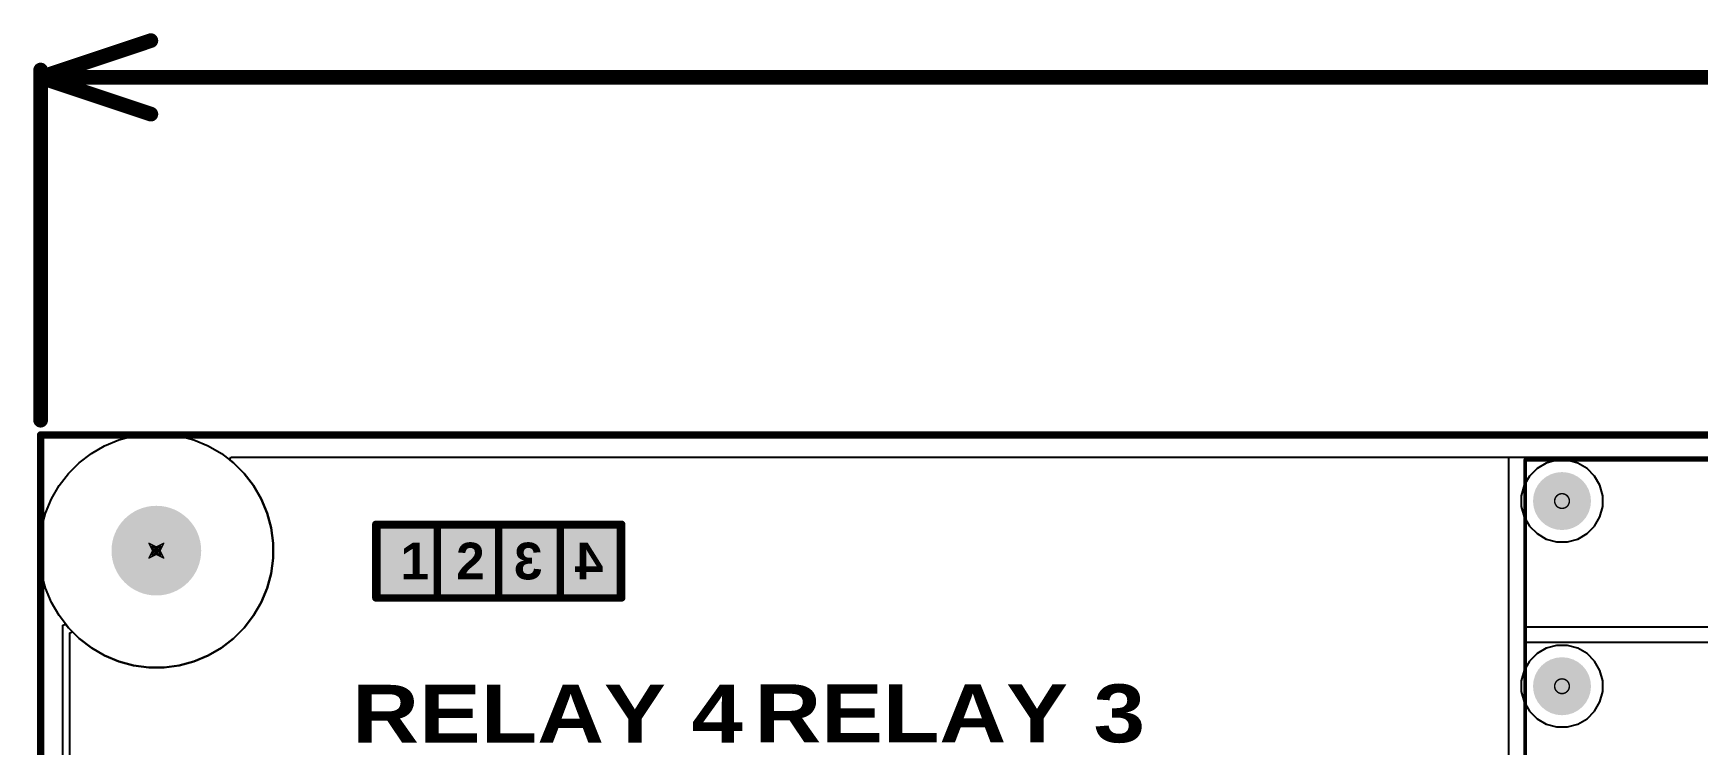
# Model space of a CAD drawing. Header units: inches. Extents: x -5 to 5328, y -4 to 5281.
# Drawn here: x -4.3 to 53.3, y 95.3 to 119.9 of the extents above; entities that cross this region are included whole.
import ezdxf

# ---------------------------------------------------------------- set-up
doc = ezdxf.new("R2010")
doc.units = ezdxf.units.IN
for name, color, linetype in [('Board Outline', 216, 'Continuous'), ('Bottom Layer', 5, 'Continuous'), ('Bottom Solder', 6, 'Continuous'), ('Dimensions', 6, 'Continuous'), ('Drill Drawing', 1, 'Continuous'), ('Layer 1', 16, 'Continuous'), ('Layer 2', 76, 'Continuous'), ('Multi-Layer', 9, 'Continuous'), ('Pad Holes', 156, 'Continuous'), ('Top Layer', 1, 'Continuous'), ('Top Overlay', 2, 'Continuous'), ('Top Solder', 216, 'Continuous')]:
    doc.layers.add(name, color=color, linetype=linetype)
doc.styles.add('Arial Black_Bold', font='', dxfattribs={"height": 0.2})
doc.styles.add('Arial_Bold', font='', dxfattribs={"height": 0.2})
doc.styles.get('Arial Black_Bold').set_extended_font_data('Arial Black', bold=True)
doc.styles.get('Arial_Bold').set_extended_font_data('Arial', bold=True)

# ---------------------------------------------------------------- blocks, each defined once
blk = doc.blocks.new('G6RN_1_DC24_121')
at = {"layer": 'Bottom Layer'}
h = blk.add_hatch(color=5, dxfattribs=at)
edge = h.paths.add_edge_path()
edge.add_arc((-3.81, 12.7), 0.9, 0, 360)
h = blk.add_hatch(color=5, dxfattribs=at)
edge = h.paths.add_edge_path()
edge.add_arc((3.81, 12.7), 0.9, 0, 360)
h = blk.add_hatch(color=5, dxfattribs=at)
edge = h.paths.add_edge_path()
edge.add_arc((3.81, -6.3), 0.9, 0, 360)
h = blk.add_hatch(color=5, dxfattribs=at)
edge = h.paths.add_edge_path()
edge.add_arc((-3.81, -9.5), 0.9, 0, 360)
h = blk.add_hatch(color=5, dxfattribs=at)
edge = h.paths.add_edge_path()
edge.add_arc((3.81, -12.7), 0.9, 0, 360)
at = {"layer": 'Bottom Solder'}
h = blk.add_hatch(color=6, dxfattribs=at)
edge = h.paths.add_edge_path()
edge.add_arc((-3.81, 12.7), 1.002, 0, 360)
h = blk.add_hatch(color=6, dxfattribs=at)
edge = h.paths.add_edge_path()
edge.add_arc((3.81, 12.7), 1.002, 0, 360)
h = blk.add_hatch(color=6, dxfattribs=at)
edge = h.paths.add_edge_path()
edge.add_arc((3.81, -6.3), 1.002, 0, 360)
h = blk.add_hatch(color=6, dxfattribs=at)
edge = h.paths.add_edge_path()
edge.add_arc((-3.81, -9.5), 1.002, 0, 360)
h = blk.add_hatch(color=6, dxfattribs=at)
edge = h.paths.add_edge_path()
edge.add_arc((3.81, -12.7), 1.002, 0, 360)
at = {"layer": 'Layer 1'}
h = blk.add_hatch(color=16, dxfattribs=at)
edge = h.paths.add_edge_path()
edge.add_arc((-3.81, 12.7), 0.9, 0, 360)
h = blk.add_hatch(color=16, dxfattribs=at)
edge = h.paths.add_edge_path()
edge.add_arc((3.81, 12.7), 0.9, 0, 360)
h = blk.add_hatch(color=16, dxfattribs=at)
edge = h.paths.add_edge_path()
edge.add_arc((3.81, -6.3), 0.9, 0, 360)
h = blk.add_hatch(color=16, dxfattribs=at)
edge = h.paths.add_edge_path()
edge.add_arc((-3.81, -9.5), 0.9, 0, 360)
h = blk.add_hatch(color=16, dxfattribs=at)
edge = h.paths.add_edge_path()
edge.add_arc((3.81, -12.7), 0.9, 0, 360)
at = {"layer": 'Layer 2'}
h = blk.add_hatch(color=76, dxfattribs=at)
edge = h.paths.add_edge_path()
edge.add_arc((-3.81, 12.7), 0.9, 0, 360)
h = blk.add_hatch(color=76, dxfattribs=at)
edge = h.paths.add_edge_path()
edge.add_arc((3.81, 12.7), 0.9, 0, 360)
h = blk.add_hatch(color=76, dxfattribs=at)
edge = h.paths.add_edge_path()
edge.add_arc((3.81, -6.3), 0.9, 0, 360)
h = blk.add_hatch(color=76, dxfattribs=at)
edge = h.paths.add_edge_path()
edge.add_arc((-3.81, -9.5), 0.9, 0, 360)
h = blk.add_hatch(color=76, dxfattribs=at)
edge = h.paths.add_edge_path()
edge.add_arc((3.81, -12.7), 0.9, 0, 360)
at = {"layer": 'Multi-Layer'}
h = blk.add_hatch(color=9, dxfattribs=at)
edge = h.paths.add_edge_path()
edge.add_arc((-3.81, 12.7), 0.9, 0, 360)
h = blk.add_hatch(color=9, dxfattribs=at)
edge = h.paths.add_edge_path()
edge.add_arc((3.81, 12.7), 0.9, 0, 360)
h = blk.add_hatch(color=9, dxfattribs=at)
edge = h.paths.add_edge_path()
edge.add_arc((3.81, -6.3), 0.9, 0, 360)
h = blk.add_hatch(color=9, dxfattribs=at)
edge = h.paths.add_edge_path()
edge.add_arc((-3.81, -9.5), 0.9, 0, 360)
h = blk.add_hatch(color=9, dxfattribs=at)
edge = h.paths.add_edge_path()
edge.add_arc((3.81, -12.7), 0.9, 0, 360)
at = {"layer": 'Pad Holes'}
h = blk.add_hatch(color=7, dxfattribs=at)
edge = h.paths.add_edge_path()
edge.add_arc((-3.81, 12.7), 0.6, 0, 360)
h = blk.add_hatch(color=7, dxfattribs=at)
edge = h.paths.add_edge_path()
edge.add_arc((3.81, 12.7), 0.6, 0, 360)
h = blk.add_hatch(color=7, dxfattribs=at)
edge = h.paths.add_edge_path()
edge.add_arc((3.81, -6.3), 0.6, 0, 360)
h = blk.add_hatch(color=7, dxfattribs=at)
edge = h.paths.add_edge_path()
edge.add_arc((-3.81, -9.5), 0.6, 0, 360)
h = blk.add_hatch(color=7, dxfattribs=at)
edge = h.paths.add_edge_path()
edge.add_arc((3.81, -12.7), 0.6, 0, 360)
at = {"layer": 'Top Layer'}
h = blk.add_hatch(color=1, dxfattribs=at)
edge = h.paths.add_edge_path()
edge.add_arc((-3.81, 12.7), 0.9, 0, 360)
h = blk.add_hatch(color=1, dxfattribs=at)
edge = h.paths.add_edge_path()
edge.add_arc((3.81, 12.7), 0.9, 0, 360)
h = blk.add_hatch(color=1, dxfattribs=at)
edge = h.paths.add_edge_path()
edge.add_arc((3.81, -6.3), 0.9, 0, 360)
h = blk.add_hatch(color=1, dxfattribs=at)
edge = h.paths.add_edge_path()
edge.add_arc((-3.81, -9.5), 0.9, 0, 360)
h = blk.add_hatch(color=1, dxfattribs=at)
edge = h.paths.add_edge_path()
edge.add_arc((3.81, -12.7), 0.9, 0, 360)
at = {"layer": 'Top Solder'}
h = blk.add_hatch(color=216, dxfattribs=at)
edge = h.paths.add_edge_path()
edge.add_arc((-3.81, 12.7), 1.002, 0, 360)
h = blk.add_hatch(color=216, dxfattribs=at)
edge = h.paths.add_edge_path()
edge.add_arc((3.81, 12.7), 1.002, 0, 360)
h = blk.add_hatch(color=216, dxfattribs=at)
edge = h.paths.add_edge_path()
edge.add_arc((3.81, -6.3), 1.002, 0, 360)
h = blk.add_hatch(color=216, dxfattribs=at)
edge = h.paths.add_edge_path()
edge.add_arc((-3.81, -9.5), 1.002, 0, 360)
h = blk.add_hatch(color=216, dxfattribs=at)
edge = h.paths.add_edge_path()
edge.add_arc((3.81, -12.7), 1.002, 0, 360)
at = {"layer": 'Top Overlay'}
for points in [[(5.08, 14.377, 0.127, 0.127, 0), (-5.08, 14.377, 0.127, 0.127, 0)], [(-5.08, -14.123, 0.127, 0.127, 0), (-5.08, 14.377, 0.127, 0.127, 0)], [(5.08, -14.123, 0.127, 0.127, 0), (5.08, 14.377, 0.127, 0.127, 0)], [(1.524, 13.462, 0.127, 0.127, 0), (-1.524, 13.462, 0.127, 0.127, 0)], [(-1.524, 13.462, 0.127, 0.127, 0), (-1.524, 12.192, 0.127, 0.127, 0)], [(1.524, 13.462, 0.127, 0.127, 0), (1.524, 12.192, 0.127, 0.127, 0)], [(1.524, 12.192, 0.127, 0.127, 0), (-1.524, 12.192, 0.127, 0.127, 0)], [(5.08, -14.123, 0.127, 0.127, 0), (-5.08, -14.123, 0.127, 0.127, 0)]]:
    blk.add_lwpolyline(points, format="xyseb", dxfattribs=at)
for points in [[(-5.112, 14.377, 0.0635, 0.0635, 1), (-5.048, 14.377, 0.0635, 0.0635, 1)], [(-5.112, 14.377, 0.0635, 0.0635, 1), (-5.048, 14.377, 0.0635, 0.0635, 1)], [(5.048, 14.377, 0.0635, 0.0635, 1), (5.112, 14.377, 0.0635, 0.0635, 1)], [(5.048, 14.377, 0.0635, 0.0635, 1), (5.112, 14.377, 0.0635, 0.0635, 1)], [(-1.556, 13.462, 0.0635, 0.0635, 1), (-1.492, 13.462, 0.0635, 0.0635, 1)], [(-1.556, 13.462, 0.0635, 0.0635, 1), (-1.492, 13.462, 0.0635, 0.0635, 1)], [(1.492, 13.462, 0.0635, 0.0635, 1), (1.556, 13.462, 0.0635, 0.0635, 1)], [(1.492, 13.462, 0.0635, 0.0635, 1), (1.556, 13.462, 0.0635, 0.0635, 1)], [(-1.556, 12.192, 0.0635, 0.0635, 1), (-1.492, 12.192, 0.0635, 0.0635, 1)], [(-1.556, 12.192, 0.0635, 0.0635, 1), (-1.492, 12.192, 0.0635, 0.0635, 1)], [(1.492, 12.192, 0.0635, 0.0635, 1), (1.556, 12.192, 0.0635, 0.0635, 1)], [(1.492, 12.192, 0.0635, 0.0635, 1), (1.556, 12.192, 0.0635, 0.0635, 1)], [(-5.112, -14.123, 0.0635, 0.0635, 1), (-5.048, -14.123, 0.0635, 0.0635, 1)], [(-5.112, -14.123, 0.0635, 0.0635, 1), (-5.048, -14.123, 0.0635, 0.0635, 1)], [(5.048, -14.123, 0.0635, 0.0635, 1), (5.112, -14.123, 0.0635, 0.0635, 1)], [(5.048, -14.123, 0.0635, 0.0635, 1), (5.112, -14.123, 0.0635, 0.0635, 1)]]:
    blk.add_lwpolyline(points, format="xyseb", close=True, dxfattribs=at)

msp = doc.modelspace()

# ---------------------------------------------------------------- hatches: boundary and pattern name
at = {"layer": 'Bottom Solder'}
msp.add_hatch(color=6, dxfattribs=at).paths.add_polyline_path([(7.566, 102.911), (7.566, 100.306), (16.066, 100.306), (16.066, 102.911)])
h = msp.add_hatch(color=6, dxfattribs=at)
edge = h.paths.add_edge_path()
edge.add_arc((-0.019, 102), 0.102, 0, 360)
at = {"layer": 'Pad Holes'}
h = msp.add_hatch(color=7, dxfattribs=at)
edge = h.paths.add_edge_path()
edge.add_arc((-0.019, 102), 1.55, 0, 360)
at = {"layer": 'Top Solder'}
msp.add_hatch(color=216, dxfattribs=at).paths.add_polyline_path([(7.566, 102.918), (7.566, 100.306), (16.066, 100.306), (16.066, 102.918)])
h = msp.add_hatch(color=216, dxfattribs=at)
edge = h.paths.add_edge_path()
edge.add_arc((-0.019, 102), 0.102, 0, 360)

# ---------------------------------------------------------------- linework, layer by layer
at = {"layer": 'Board Outline'}
for points in [[(-4.019, 106, 0.254, 0.254, 0), (145.981, 106, 0.254, 0.254, 0)], [(-4.019, -4, 0.254, 0.254, 0), (-4.019, 106, 0.254, 0.254, 0)]]:
    msp.add_lwpolyline(points, format="xyseb", dxfattribs=at)
msp.add_lwpolyline([(-4.082, 106, 0.127, 0.127, 1), (-3.955, 106, 0.127, 0.127, 1)], format="xyseb", close=True, dxfattribs=at)
msp.add_lwpolyline([(-4.082, 106, 0.127, 0.127, 1), (-3.955, 106, 0.127, 0.127, 1)], format="xyseb", close=True, dxfattribs=at)
at = {"layer": 'Bottom Layer'}
for p, q in [((2.523, 105.135), (2.555, 105.231)), ((2.647, 105.04), (2.523, 105.135)), ((2.555, 105.231), (79.448, 105.231)), ((3.021, 104.666), (2.647, 105.04)), ((47.704, 104.841), (47.441, 104.579)), ((48.025, 105.026), (47.704, 104.841)), ((48.383, 105.122), (48.025, 105.026)), ((48.754, 105.122), (48.383, 105.122)), ((49.112, 105.026), (48.754, 105.122)), ((49.433, 104.841), (49.112, 105.026)), ((49.695, 104.579), (49.433, 104.841)), ((3.343, 104.246), (3.021, 104.666)), ((3.607, 103.788), (3.343, 104.246)), ((47.256, 104.258), (47.16, 103.899)), ((47.441, 104.579), (47.256, 104.258)), ((49.88, 104.258), (49.695, 104.579)), ((49.976, 103.899), (49.88, 104.258)), ((3.81, 103.3), (3.607, 103.788)), ((47.16, 103.899), (47.16, 103.529)), ((49.976, 103.529), (49.976, 103.899)), ((3.947, 102.789), (3.81, 103.3)), ((47.16, 103.529), (47.256, 103.171)), ((47.256, 103.171), (47.441, 102.85)), ((49.695, 102.85), (49.88, 103.171)), ((49.88, 103.171), (49.976, 103.529)), ((4.016, 102.264), (3.947, 102.789)), ((15.938, 102.835), (7.689, 102.835)), ((7.689, 102.835), (7.689, 100.448)), ((15.938, 102.784), (15.938, 102.835)), ((15.939, 102.784), (15.938, 102.784)), ((15.939, 100.499), (15.939, 102.784)), ((47.441, 102.85), (47.704, 102.587)), ((47.704, 102.587), (48.025, 102.402)), ((49.112, 102.402), (49.433, 102.587)), ((49.433, 102.587), (49.695, 102.85)), ((4.016, 101.736), (4.016, 102.264)), ((48.025, 102.402), (48.383, 102.306)), ((48.383, 102.306), (48.754, 102.306)), ((48.754, 102.306), (49.112, 102.402)), ((3.947, 101.211), (4.016, 101.736)), ((3.607, 100.212), (3.81, 100.7)), ((3.81, 100.7), (3.947, 101.211)), ((3.343, 99.754), (3.607, 100.212)), ((7.689, 100.448), (15.938, 100.448)), ((15.938, 100.448), (15.938, 100.499)), ((15.938, 100.499), (15.939, 100.499)), ((3.021, 99.334), (3.343, 99.754)), ((-3.25, 99.426), (-3.154, 99.459)), ((-3.25, 2.55), (-3.25, 99.426)), ((-3.154, 99.459), (-3.058, 99.334)), ((-3.058, 99.334), (-2.684, 98.96)), ((-2.684, 98.96), (-2.265, 98.638)), ((2.228, 98.638), (2.647, 98.96)), ((2.647, 98.96), (3.021, 99.334)), ((-2.265, 98.638), (-1.807, 98.374)), ((1.77, 98.374), (2.228, 98.638)), ((47.704, 98.441), (47.441, 98.179)), ((48.025, 98.626), (47.704, 98.441)), ((48.383, 98.722), (48.025, 98.626)), ((48.754, 98.722), (48.383, 98.722)), ((49.112, 98.626), (48.754, 98.722)), ((49.433, 98.441), (49.112, 98.626)), ((49.695, 98.179), (49.433, 98.441)), ((-1.807, 98.374), (-1.318, 98.171)), ((-1.318, 98.171), (-0.807, 98.035)), ((-0.807, 98.035), (-0.283, 97.966)), ((-0.283, 97.966), (0.246, 97.966)), ((0.246, 97.966), (0.77, 98.035)), ((0.77, 98.035), (1.281, 98.171)), ((1.281, 98.171), (1.77, 98.374)), ((47.256, 97.858), (47.16, 97.499)), ((47.441, 98.179), (47.256, 97.858)), ((49.88, 97.858), (49.695, 98.179)), ((49.976, 97.499), (49.88, 97.858)), ((47.16, 97.499), (47.16, 97.129)), ((49.976, 97.129), (49.976, 97.499)), ((47.16, 97.129), (47.256, 96.771)), ((47.256, 96.771), (47.441, 96.45)), ((49.695, 96.45), (49.88, 96.771)), ((49.88, 96.771), (49.976, 97.129)), ((47.441, 96.45), (47.704, 96.187)), ((47.704, 96.187), (48.025, 96.002)), ((49.112, 96.002), (49.433, 96.187)), ((49.433, 96.187), (49.695, 96.45)), ((48.025, 96.002), (48.383, 95.906)), ((48.383, 95.906), (48.754, 95.906)), ((48.754, 95.906), (49.112, 96.002))]:
    msp.add_line(p, q, dxfattribs=at)
for points in [[(7.566, 102.911, 0.254, 0.254, 0), (16.066, 102.911, 0.254, 0.254, 0)], [(7.566, 100.365, 0.254, 0.254, 0), (7.566, 102.911, 0.254, 0.254, 0)], [(9.691, 100.365, 0.254, 0.254, 0), (9.691, 102.892, 0.254, 0.254, 0)], [(11.816, 100.365, 0.254, 0.254, 0), (11.816, 102.892, 0.254, 0.254, 0)], [(13.941, 100.365, 0.254, 0.254, 0), (13.941, 102.892, 0.254, 0.254, 0)], [(16.066, 100.365, 0.254, 0.254, 0), (16.066, 102.892, 0.254, 0.254, 0)], [(7.566, 100.365, 0.254, 0.254, 0), (9.691, 100.365, 0.254, 0.254, 0)], [(9.691, 100.365, 0.254, 0.254, 0), (16.066, 100.365, 0.254, 0.254, 0)]]:
    msp.add_lwpolyline(points, format="xyseb", dxfattribs=at)
for points in [[(7.503, 102.911, 0.127, 0.127, 1), (7.63, 102.911, 0.127, 0.127, 1)], [(7.503, 102.911, 0.127, 0.127, 1), (7.63, 102.911, 0.127, 0.127, 1)], [(9.628, 102.892, 0.127, 0.127, 1), (9.755, 102.892, 0.127, 0.127, 1)], [(11.753, 102.892, 0.127, 0.127, 1), (11.88, 102.892, 0.127, 0.127, 1)], [(13.878, 102.892, 0.127, 0.127, 1), (14.005, 102.892, 0.127, 0.127, 1)], [(16.003, 102.911, 0.127, 0.127, 1), (16.13, 102.911, 0.127, 0.127, 1)], [(16.003, 102.892, 0.127, 0.127, 1), (16.13, 102.892, 0.127, 0.127, 1)], [(7.503, 100.365, 0.127, 0.127, 1), (7.63, 100.365, 0.127, 0.127, 1)], [(7.503, 100.365, 0.127, 0.127, 1), (7.63, 100.365, 0.127, 0.127, 1)], [(9.628, 100.365, 0.127, 0.127, 1), (9.755, 100.365, 0.127, 0.127, 1)], [(9.628, 100.365, 0.127, 0.127, 1), (9.755, 100.365, 0.127, 0.127, 1)], [(9.628, 100.365, 0.127, 0.127, 1), (9.755, 100.365, 0.127, 0.127, 1)], [(11.753, 100.365, 0.127, 0.127, 1), (11.88, 100.365, 0.127, 0.127, 1)], [(13.878, 100.365, 0.127, 0.127, 1), (14.005, 100.365, 0.127, 0.127, 1)], [(16.003, 100.365, 0.127, 0.127, 1), (16.13, 100.365, 0.127, 0.127, 1)], [(16.003, 100.365, 0.127, 0.127, 1), (16.13, 100.365, 0.127, 0.127, 1)]]:
    msp.add_lwpolyline(points, format="xyseb", close=True, dxfattribs=at)
at = {"layer": 'Dimensions'}
for points in [[(-4.019, 118.355, 0.508, 0.508, 0), (-0.209, 119.625, 0.508, 0.508, 0)], [(-4.019, 106.508, 0.508, 0.508, 0), (-4.019, 118.609, 0.508, 0.508, 0)], [(-4.019, 118.355, 0.508, 0.508, 0), (60.147, 118.355, 0.508, 0.508, 0)], [(-4.019, 118.355, 0.508, 0.508, 0), (-0.209, 117.085, 0.508, 0.508, 0)]]:
    msp.add_lwpolyline(points, format="xyseb", dxfattribs=at)
for points in [[(-0.336, 119.625, 0.254, 0.254, 1), (-0.082, 119.625, 0.254, 0.254, 1)], [(-4.146, 118.609, 0.254, 0.254, 1), (-3.892, 118.609, 0.254, 0.254, 1)], [(-4.146, 118.355, 0.254, 0.254, 1), (-3.892, 118.355, 0.254, 0.254, 1)], [(-4.146, 118.355, 0.254, 0.254, 1), (-3.892, 118.355, 0.254, 0.254, 1)], [(-4.146, 118.355, 0.254, 0.254, 1), (-3.892, 118.355, 0.254, 0.254, 1)], [(-0.336, 117.085, 0.254, 0.254, 1), (-0.082, 117.085, 0.254, 0.254, 1)], [(-4.146, 106.508, 0.254, 0.254, 1), (-3.892, 106.508, 0.254, 0.254, 1)]]:
    msp.add_lwpolyline(points, format="xyseb", close=True, dxfattribs=at)
at = {"layer": 'Drill Drawing'}
for points in [[(48.822, 103.714, 0.0508, 0.0508, 1), (48.314, 103.714, 0.0508, 0.0508, 1)], [(48.301, 103.714, 0.0254, 0.0254, 1), (48.327, 103.714, 0.0254, 0.0254, 1)], [(48.809, 103.714, 0.0254, 0.0254, 1), (48.835, 103.714, 0.0254, 0.0254, 1)], [(-0.285, 102.254, 0.0254, 0.0254, 1), (-0.26, 102.254, 0.0254, 0.0254, 1)], [(-0.285, 102.254, 0.0254, 0.0254, 1), (-0.26, 102.254, 0.0254, 0.0254, 1)], [(-0.184, 102.152, 0.0254, 0.0254, 1), (-0.158, 102.152, 0.0254, 0.0254, 1)], [(-0.184, 102.152, 0.0254, 0.0254, 1), (-0.158, 102.152, 0.0254, 0.0254, 1)], [(-0.184, 101.848, 0.0254, 0.0254, 1), (-0.158, 101.848, 0.0254, 0.0254, 1)], [(-0.184, 101.848, 0.0254, 0.0254, 1), (-0.158, 101.848, 0.0254, 0.0254, 1)], [(-0.158, 102, 0.0254, 0.0254, 1), (-0.133, 102, 0.0254, 0.0254, 1)], [(-0.158, 102, 0.0254, 0.0254, 1), (-0.133, 102, 0.0254, 0.0254, 1)], [(-0.108, 102, 0.0254, 0.0254, 1), (-0.082, 102, 0.0254, 0.0254, 1)], [(-0.108, 102, 0.0254, 0.0254, 1), (-0.082, 102, 0.0254, 0.0254, 1)], [(-0.031, 102.127, 0.0254, 0.0254, 1), (-0.006, 102.127, 0.0254, 0.0254, 1)], [(-0.031, 102.127, 0.0254, 0.0254, 1), (-0.006, 102.127, 0.0254, 0.0254, 1)], [(-0.031, 102.076, 0.0254, 0.0254, 1), (-0.006, 102.076, 0.0254, 0.0254, 1)], [(-0.031, 102.076, 0.0254, 0.0254, 1), (-0.006, 102.076, 0.0254, 0.0254, 1)], [(-0.031, 101.924, 0.0254, 0.0254, 1), (-0.006, 101.924, 0.0254, 0.0254, 1)], [(-0.031, 101.924, 0.0254, 0.0254, 1), (-0.006, 101.924, 0.0254, 0.0254, 1)], [(-0.031, 101.873, 0.0254, 0.0254, 1), (-0.006, 101.873, 0.0254, 0.0254, 1)], [(-0.031, 101.873, 0.0254, 0.0254, 1), (-0.006, 101.873, 0.0254, 0.0254, 1)], [(0.045, 102, 0.0254, 0.0254, 1), (0.07, 102, 0.0254, 0.0254, 1)], [(0.045, 102, 0.0254, 0.0254, 1), (0.07, 102, 0.0254, 0.0254, 1)], [(0.096, 102, 0.0254, 0.0254, 1), (0.121, 102, 0.0254, 0.0254, 1)], [(0.096, 102, 0.0254, 0.0254, 1), (0.121, 102, 0.0254, 0.0254, 1)], [(0.121, 102.152, 0.0254, 0.0254, 1), (0.146, 102.152, 0.0254, 0.0254, 1)], [(0.121, 102.152, 0.0254, 0.0254, 1), (0.146, 102.152, 0.0254, 0.0254, 1)], [(0.121, 101.848, 0.0254, 0.0254, 1), (0.146, 101.848, 0.0254, 0.0254, 1)], [(0.121, 101.848, 0.0254, 0.0254, 1), (0.146, 101.848, 0.0254, 0.0254, 1)], [(0.223, 102.254, 0.0254, 0.0254, 1), (0.248, 102.254, 0.0254, 0.0254, 1)], [(0.223, 102.254, 0.0254, 0.0254, 1), (0.248, 102.254, 0.0254, 0.0254, 1)], [(-0.285, 101.746, 0.0254, 0.0254, 1), (-0.26, 101.746, 0.0254, 0.0254, 1)], [(-0.285, 101.746, 0.0254, 0.0254, 1), (-0.26, 101.746, 0.0254, 0.0254, 1)], [(0.223, 101.746, 0.0254, 0.0254, 1), (0.248, 101.746, 0.0254, 0.0254, 1)], [(0.223, 101.746, 0.0254, 0.0254, 1), (0.248, 101.746, 0.0254, 0.0254, 1)], [(48.822, 97.314, 0.0508, 0.0508, 1), (48.314, 97.314, 0.0508, 0.0508, 1)], [(48.301, 97.314, 0.0254, 0.0254, 1), (48.327, 97.314, 0.0254, 0.0254, 1)], [(48.809, 97.314, 0.0254, 0.0254, 1), (48.835, 97.314, 0.0254, 0.0254, 1)]]:
    msp.add_lwpolyline(points, format="xyseb", close=True, dxfattribs=at)
for points in [[(-0.273, 102.254, 0.0508, 0.0508, 0), (-0.019, 102.127, 0.0508, 0.0508, 0)], [(-0.273, 102.254, 0.0508, 0.0508, 0), (-0.146, 102, 0.0508, 0.0508, 0)], [(-0.273, 101.746, 0.0508, 0.0508, 0), (-0.146, 102, 0.0508, 0.0508, 0)], [(-0.273, 101.746, 0.0508, 0.0508, 0), (-0.019, 101.873, 0.0508, 0.0508, 0)], [(-0.171, 102.152, 0.0508, 0.0508, 0), (-0.019, 102.076, 0.0508, 0.0508, 0)], [(-0.171, 102.152, 0.0508, 0.0508, 0), (-0.095, 102, 0.0508, 0.0508, 0)], [(-0.171, 101.848, 0.0508, 0.0508, 0), (-0.095, 102, 0.0508, 0.0508, 0)], [(-0.171, 101.848, 0.0508, 0.0508, 0), (-0.019, 101.924, 0.0508, 0.0508, 0)], [(-0.019, 102.127, 0.0508, 0.0508, 0), (0.235, 102.254, 0.0508, 0.0508, 0)], [(-0.019, 102.076, 0.0508, 0.0508, 0), (0.134, 102.152, 0.0508, 0.0508, 0)], [(-0.019, 101.924, 0.0508, 0.0508, 0), (0.134, 101.848, 0.0508, 0.0508, 0)], [(-0.019, 101.873, 0.0508, 0.0508, 0), (0.235, 101.746, 0.0508, 0.0508, 0)], [(0.058, 102, 0.0508, 0.0508, 0), (0.134, 102.152, 0.0508, 0.0508, 0)], [(0.058, 102, 0.0508, 0.0508, 0), (0.134, 101.848, 0.0508, 0.0508, 0)], [(0.108, 102, 0.0508, 0.0508, 0), (0.235, 102.254, 0.0508, 0.0508, 0)], [(0.108, 102, 0.0508, 0.0508, 0), (0.235, 101.746, 0.0508, 0.0508, 0)]]:
    msp.add_lwpolyline(points, format="xyseb", dxfattribs=at)
at = {"layer": 'Layer 1'}
for p, q in [((2.523, 105.135), (2.555, 105.231)), ((2.647, 105.04), (2.523, 105.135)), ((2.555, 105.231), (79.448, 105.231)), ((3.021, 104.666), (2.647, 105.04)), ((47.704, 104.841), (47.441, 104.579)), ((48.025, 105.026), (47.704, 104.841)), ((48.383, 105.122), (48.025, 105.026)), ((48.754, 105.122), (48.383, 105.122)), ((49.112, 105.026), (48.754, 105.122)), ((49.433, 104.841), (49.112, 105.026)), ((49.695, 104.579), (49.433, 104.841)), ((3.343, 104.246), (3.021, 104.666)), ((3.607, 103.788), (3.343, 104.246)), ((47.256, 104.258), (47.16, 103.899)), ((47.441, 104.579), (47.256, 104.258)), ((49.88, 104.258), (49.695, 104.579)), ((49.976, 103.899), (49.88, 104.258)), ((3.81, 103.3), (3.607, 103.788)), ((47.16, 103.899), (47.16, 103.529)), ((49.976, 103.529), (49.976, 103.899)), ((3.947, 102.789), (3.81, 103.3)), ((47.16, 103.529), (47.256, 103.171)), ((47.256, 103.171), (47.441, 102.85)), ((49.695, 102.85), (49.88, 103.171)), ((49.88, 103.171), (49.976, 103.529)), ((4.016, 102.264), (3.947, 102.789)), ((15.938, 102.835), (7.689, 102.835)), ((7.689, 102.835), (7.689, 100.448)), ((15.938, 100.448), (15.938, 102.835)), ((47.441, 102.85), (47.704, 102.587)), ((47.704, 102.587), (48.025, 102.402)), ((49.112, 102.402), (49.433, 102.587)), ((49.433, 102.587), (49.695, 102.85)), ((4.016, 101.736), (4.016, 102.264)), ((48.025, 102.402), (48.383, 102.306)), ((48.383, 102.306), (48.754, 102.306)), ((48.754, 102.306), (49.112, 102.402)), ((3.947, 101.211), (4.016, 101.736)), ((3.607, 100.212), (3.81, 100.7)), ((3.81, 100.7), (3.947, 101.211)), ((3.343, 99.754), (3.607, 100.212)), ((7.689, 100.448), (15.938, 100.448)), ((3.021, 99.334), (3.343, 99.754)), ((-3.25, 99.426), (-3.154, 99.459)), ((-3.25, 2.55), (-3.25, 99.426)), ((-3.154, 99.459), (-3.058, 99.334)), ((-3.058, 99.334), (-2.684, 98.96)), ((-2.684, 98.96), (-2.265, 98.638)), ((2.228, 98.638), (2.647, 98.96)), ((2.647, 98.96), (3.021, 99.334)), ((-2.265, 98.638), (-1.807, 98.374)), ((1.77, 98.374), (2.228, 98.638)), ((47.704, 98.441), (47.441, 98.179)), ((48.025, 98.626), (47.704, 98.441)), ((48.383, 98.722), (48.025, 98.626)), ((48.754, 98.722), (48.383, 98.722)), ((49.112, 98.626), (48.754, 98.722)), ((49.433, 98.441), (49.112, 98.626)), ((49.695, 98.179), (49.433, 98.441)), ((-1.807, 98.374), (-1.318, 98.171)), ((-1.318, 98.171), (-0.807, 98.035)), ((-0.807, 98.035), (-0.283, 97.966)), ((-0.283, 97.966), (0.246, 97.966)), ((0.246, 97.966), (0.77, 98.035)), ((0.77, 98.035), (1.281, 98.171)), ((1.281, 98.171), (1.77, 98.374)), ((47.256, 97.858), (47.16, 97.499)), ((47.441, 98.179), (47.256, 97.858)), ((49.88, 97.858), (49.695, 98.179)), ((49.976, 97.499), (49.88, 97.858)), ((47.16, 97.499), (47.16, 97.129)), ((49.976, 97.129), (49.976, 97.499)), ((47.16, 97.129), (47.256, 96.771)), ((47.256, 96.771), (47.441, 96.45)), ((49.695, 96.45), (49.88, 96.771)), ((49.88, 96.771), (49.976, 97.129)), ((47.441, 96.45), (47.704, 96.187)), ((47.704, 96.187), (48.025, 96.002)), ((49.112, 96.002), (49.433, 96.187)), ((49.433, 96.187), (49.695, 96.45)), ((48.025, 96.002), (48.383, 95.906)), ((48.383, 95.906), (48.754, 95.906)), ((48.754, 95.906), (49.112, 96.002))]:
    msp.add_line(p, q, dxfattribs=at)
at = {"layer": 'Layer 2'}
for p, q in [((2.523, 105.135), (2.555, 105.231)), ((2.647, 105.04), (2.523, 105.135)), ((2.555, 105.231), (59.207, 105.231)), ((3.021, 104.666), (2.647, 105.04)), ((47.704, 104.841), (47.441, 104.579)), ((48.025, 105.026), (47.704, 104.841)), ((48.383, 105.122), (48.025, 105.026)), ((48.754, 105.122), (48.383, 105.122)), ((49.112, 105.026), (48.754, 105.122)), ((49.433, 104.841), (49.112, 105.026)), ((49.695, 104.579), (49.433, 104.841)), ((3.343, 104.246), (3.021, 104.666)), ((3.607, 103.788), (3.343, 104.246)), ((47.256, 104.258), (47.16, 103.899)), ((47.441, 104.579), (47.256, 104.258)), ((49.88, 104.258), (49.695, 104.579)), ((49.976, 103.899), (49.88, 104.258)), ((3.81, 103.3), (3.607, 103.788)), ((47.16, 103.899), (47.16, 103.529)), ((49.976, 103.529), (49.976, 103.899)), ((3.947, 102.789), (3.81, 103.3)), ((47.16, 103.529), (47.256, 103.171)), ((47.256, 103.171), (47.441, 102.85)), ((49.695, 102.85), (49.88, 103.171)), ((49.88, 103.171), (49.976, 103.529)), ((4.016, 102.264), (3.947, 102.789)), ((15.938, 102.835), (7.689, 102.835)), ((7.689, 102.835), (7.689, 100.448)), ((15.938, 100.448), (15.938, 102.835)), ((47.441, 102.85), (47.704, 102.587)), ((47.704, 102.587), (48.025, 102.402)), ((49.112, 102.402), (49.433, 102.587)), ((49.433, 102.587), (49.695, 102.85)), ((4.016, 101.736), (4.016, 102.264)), ((48.025, 102.402), (48.383, 102.306)), ((48.383, 102.306), (48.754, 102.306)), ((48.754, 102.306), (49.112, 102.402)), ((3.947, 101.211), (4.016, 101.736)), ((3.607, 100.212), (3.81, 100.7)), ((3.81, 100.7), (3.947, 101.211)), ((3.343, 99.754), (3.607, 100.212)), ((7.689, 100.448), (15.938, 100.448)), ((3.021, 99.334), (3.343, 99.754)), ((-3.015, 99.158), (-2.921, 99.197)), ((-3.015, 2.823), (-3.015, 99.158)), ((-2.921, 99.197), (-2.684, 98.96)), ((-2.684, 98.96), (-2.265, 98.638)), ((2.228, 98.638), (2.647, 98.96)), ((2.647, 98.96), (3.021, 99.334)), ((-2.265, 98.638), (-1.807, 98.374)), ((1.77, 98.374), (2.228, 98.638)), ((47.704, 98.441), (47.441, 98.179)), ((48.025, 98.626), (47.704, 98.441)), ((48.383, 98.722), (48.025, 98.626)), ((48.754, 98.722), (48.383, 98.722)), ((49.112, 98.626), (48.754, 98.722)), ((49.433, 98.441), (49.112, 98.626)), ((49.695, 98.179), (49.433, 98.441)), ((-1.807, 98.374), (-1.318, 98.171)), ((-1.318, 98.171), (-0.807, 98.035)), ((-0.807, 98.035), (-0.283, 97.966)), ((-0.283, 97.966), (0.246, 97.966)), ((0.246, 97.966), (0.77, 98.035)), ((0.77, 98.035), (1.281, 98.171)), ((1.281, 98.171), (1.77, 98.374)), ((47.256, 97.858), (47.16, 97.499)), ((47.441, 98.179), (47.256, 97.858)), ((49.88, 97.858), (49.695, 98.179)), ((49.976, 97.499), (49.88, 97.858)), ((47.16, 97.499), (47.16, 97.129)), ((49.976, 97.129), (49.976, 97.499)), ((47.16, 97.129), (47.256, 96.771)), ((47.256, 96.771), (47.441, 96.45)), ((49.695, 96.45), (49.88, 96.771)), ((49.88, 96.771), (49.976, 97.129)), ((47.441, 96.45), (47.704, 96.187)), ((47.704, 96.187), (48.025, 96.002)), ((49.112, 96.002), (49.433, 96.187)), ((49.433, 96.187), (49.695, 96.45)), ((48.025, 96.002), (48.383, 95.906)), ((48.383, 95.906), (48.754, 95.906)), ((48.754, 95.906), (49.112, 96.002))]:
    msp.add_line(p, q, dxfattribs=at)
at = {"layer": 'Multi-Layer'}
for p, q in [((-1.318, 105.829), (-0.807, 105.965)), ((-0.807, 105.965), (-0.283, 106.034)), ((-0.283, 106.034), (-0.019, 106.034)), ((-0.019, 106.034), (0.246, 106.034)), ((0.246, 106.034), (0.77, 105.965)), ((0.77, 105.965), (1.281, 105.829)), ((-2.684, 105.04), (-2.265, 105.362)), ((-2.265, 105.362), (-1.807, 105.626)), ((-1.807, 105.626), (-1.318, 105.829)), ((1.281, 105.829), (1.77, 105.626)), ((1.77, 105.626), (2.228, 105.362)), ((2.228, 105.362), (2.647, 105.04)), ((-3.058, 104.666), (-2.684, 105.04)), ((2.647, 105.04), (3.021, 104.666)), ((-3.645, 103.788), (-3.38, 104.246)), ((-3.38, 104.246), (-3.058, 104.666)), ((3.021, 104.666), (3.343, 104.246)), ((3.343, 104.246), (3.607, 103.788)), ((-3.847, 103.3), (-3.645, 103.788)), ((3.607, 103.788), (3.81, 103.3)), ((-3.984, 102.789), (-3.847, 103.3)), ((3.81, 103.3), (3.947, 102.789)), ((-4.053, 102.264), (-3.984, 102.789)), ((3.947, 102.789), (4.016, 102.264)), ((7.689, 100.448), (7.689, 102.835)), ((7.689, 102.835), (15.938, 102.835)), ((15.938, 102.835), (15.938, 100.448)), ((-4.053, 102), (-4.053, 102.264)), ((-4.053, 101.736), (-4.053, 102)), ((4.016, 102.264), (4.016, 102)), ((4.016, 102), (4.016, 101.736)), ((-3.984, 101.211), (-4.053, 101.736)), ((4.016, 101.736), (3.947, 101.211)), ((-3.847, 100.7), (-3.984, 101.211)), ((-3.645, 100.212), (-3.847, 100.7)), ((3.81, 100.7), (3.607, 100.212)), ((3.947, 101.211), (3.81, 100.7)), ((-3.38, 99.754), (-3.645, 100.212)), ((3.607, 100.212), (3.343, 99.754)), ((15.938, 100.448), (7.689, 100.448)), ((-3.058, 99.334), (-3.38, 99.754)), ((3.343, 99.754), (3.021, 99.334)), ((-2.684, 98.96), (-3.058, 99.334)), ((-2.265, 98.638), (-2.684, 98.96)), ((2.647, 98.96), (2.228, 98.638)), ((3.021, 99.334), (2.647, 98.96)), ((-1.807, 98.374), (-2.265, 98.638)), ((2.228, 98.638), (1.77, 98.374)), ((-1.318, 98.171), (-1.807, 98.374)), ((-0.807, 98.035), (-1.318, 98.171)), ((-0.283, 97.966), (-0.807, 98.035)), ((-0.019, 97.966), (-0.283, 97.966)), ((-0.019, 97.966), (-0.019, 97.966)), ((0.246, 97.966), (-0.019, 97.966)), ((0.77, 98.035), (0.246, 97.966)), ((1.281, 98.171), (0.77, 98.035)), ((1.77, 98.374), (1.281, 98.171))]:
    msp.add_line(p, q, dxfattribs=at)
at = {"layer": 'Top Layer'}
for p, q in [((2.523, 105.135), (2.555, 105.231)), ((2.647, 105.04), (2.523, 105.135)), ((2.555, 105.231), (46.718, 105.231)), ((3.021, 104.666), (2.647, 105.04)), ((46.718, 105.231), (46.718, 93.717)), ((47.298, 99.355), (47.298, 105.231)), ((47.298, 105.231), (70.035, 105.231)), ((3.343, 104.246), (3.021, 104.666)), ((3.607, 103.788), (3.343, 104.246)), ((3.81, 103.3), (3.607, 103.788)), ((3.947, 102.789), (3.81, 103.3)), ((4.016, 102.264), (3.947, 102.789)), ((7.862, 102.835), (7.689, 102.835)), ((7.689, 102.835), (7.689, 100.448)), ((9.403, 102.835), (7.862, 102.835)), ((7.862, 102.835), (7.862, 102.835)), ((9.403, 102.835), (9.403, 102.835)), ((15.938, 102.835), (9.403, 102.835)), ((15.938, 100.448), (15.938, 102.835)), ((4.016, 101.736), (4.016, 102.264)), ((3.947, 101.211), (4.016, 101.736)), ((3.607, 100.212), (3.81, 100.7)), ((3.81, 100.7), (3.947, 101.211)), ((3.343, 99.754), (3.607, 100.212)), ((7.689, 100.448), (15.938, 100.448)), ((3.021, 99.334), (3.343, 99.754)), ((-3.25, 99.426), (-3.154, 99.459)), ((-3.25, 2.55), (-3.25, 99.426)), ((-3.154, 99.459), (-3.058, 99.334)), ((-3.058, 99.334), (-2.684, 98.96)), ((-2.684, 98.96), (-2.265, 98.638)), ((2.228, 98.638), (2.647, 98.96)), ((2.647, 98.96), (3.021, 99.334)), ((54.795, 99.355), (47.298, 99.355)), ((-2.265, 98.638), (-1.807, 98.374)), ((1.77, 98.374), (2.228, 98.638)), ((47.298, 94.235), (47.298, 98.834)), ((47.298, 98.834), (70.553, 98.834)), ((-1.807, 98.374), (-1.318, 98.171)), ((-1.318, 98.171), (-0.807, 98.035)), ((-0.807, 98.035), (-0.283, 97.966)), ((-0.283, 97.966), (0.246, 97.966)), ((0.246, 97.966), (0.77, 98.035)), ((0.77, 98.035), (1.281, 98.171)), ((1.281, 98.171), (1.77, 98.374))]:
    msp.add_line(p, q, dxfattribs=at)
for points in [[(7.566, 100.365, 0.254, 0.254, 0), (7.566, 102.892, 0.254, 0.254, 0)], [(7.566, 102.892, 0.254, 0.254, 0), (9.691, 102.892, 0.254, 0.254, 0)], [(9.691, 100.365, 0.254, 0.254, 0), (9.691, 102.892, 0.254, 0.254, 0)], [(9.691, 102.892, 0.254, 0.254, 0), (11.816, 102.892, 0.254, 0.254, 0)], [(11.816, 102.892, 0.254, 0.254, 0), (13.941, 102.892, 0.254, 0.254, 0)], [(11.816, 102.892, 0.254, 0.254, 0), (11.816, 100.365, 0.254, 0.254, 0)], [(13.941, 102.892, 0.254, 0.254, 0), (16.066, 102.892, 0.254, 0.254, 0)], [(13.941, 100.365, 0.254, 0.254, 0), (13.941, 102.892, 0.254, 0.254, 0)], [(13.941, 102.892, 0.254, 0.254, 0), (13.941, 102.892, 0.254, 0.254, 0)], [(16.066, 100.365, 0.254, 0.254, 0), (16.066, 102.892, 0.254, 0.254, 0)], [(7.566, 100.365, 0.254, 0.254, 0), (9.691, 100.365, 0.254, 0.254, 0)], [(9.691, 100.365, 0.254, 0.254, 0), (11.816, 100.365, 0.254, 0.254, 0)], [(11.816, 100.365, 0.254, 0.254, 0), (16.066, 100.365, 0.254, 0.254, 0)], [(11.816, 100.365, 0.254, 0.254, 0), (11.816, 100.365, 0.254, 0.254, 0)]]:
    msp.add_lwpolyline(points, format="xyseb", dxfattribs=at)
for points in [[(7.503, 102.892, 0.127, 0.127, 1), (7.63, 102.892, 0.127, 0.127, 1)], [(7.503, 102.892, 0.127, 0.127, 1), (7.63, 102.892, 0.127, 0.127, 1)], [(9.628, 102.892, 0.127, 0.127, 1), (9.755, 102.892, 0.127, 0.127, 1)], [(9.628, 102.892, 0.127, 0.127, 1), (9.755, 102.892, 0.127, 0.127, 1)], [(9.628, 102.892, 0.127, 0.127, 1), (9.755, 102.892, 0.127, 0.127, 1)], [(11.753, 102.892, 0.127, 0.127, 1), (11.88, 102.892, 0.127, 0.127, 1)], [(11.753, 102.892, 0.127, 0.127, 1), (11.88, 102.892, 0.127, 0.127, 1)], [(11.753, 102.892, 0.127, 0.127, 1), (11.88, 102.892, 0.127, 0.127, 1)], [(13.878, 102.892, 0.127, 0.127, 1), (14.005, 102.892, 0.127, 0.127, 1)], [(13.878, 102.892, 0.127, 0.127, 1), (14.005, 102.892, 0.127, 0.127, 1)], [(13.878, 102.892, 0.127, 0.127, 1), (14.005, 102.892, 0.127, 0.127, 1)], [(13.878, 102.892, 0.127, 0.127, 1), (14.005, 102.892, 0.127, 0.127, 1)], [(13.878, 102.892, 0.127, 0.127, 1), (14.005, 102.892, 0.127, 0.127, 1)], [(16.003, 102.892, 0.127, 0.127, 1), (16.13, 102.892, 0.127, 0.127, 1)], [(16.003, 102.892, 0.127, 0.127, 1), (16.13, 102.892, 0.127, 0.127, 1)], [(7.503, 100.365, 0.127, 0.127, 1), (7.63, 100.365, 0.127, 0.127, 1)], [(7.503, 100.365, 0.127, 0.127, 1), (7.63, 100.365, 0.127, 0.127, 1)], [(9.628, 100.365, 0.127, 0.127, 1), (9.755, 100.365, 0.127, 0.127, 1)], [(9.628, 100.365, 0.127, 0.127, 1), (9.755, 100.365, 0.127, 0.127, 1)], [(9.628, 100.365, 0.127, 0.127, 1), (9.755, 100.365, 0.127, 0.127, 1)], [(11.753, 100.365, 0.127, 0.127, 1), (11.88, 100.365, 0.127, 0.127, 1)], [(11.753, 100.365, 0.127, 0.127, 1), (11.88, 100.365, 0.127, 0.127, 1)], [(11.753, 100.365, 0.127, 0.127, 1), (11.88, 100.365, 0.127, 0.127, 1)], [(11.753, 100.365, 0.127, 0.127, 1), (11.88, 100.365, 0.127, 0.127, 1)], [(11.753, 100.365, 0.127, 0.127, 1), (11.88, 100.365, 0.127, 0.127, 1)], [(13.878, 100.365, 0.127, 0.127, 1), (14.005, 100.365, 0.127, 0.127, 1)], [(16.003, 100.365, 0.127, 0.127, 1), (16.13, 100.365, 0.127, 0.127, 1)], [(16.003, 100.365, 0.127, 0.127, 1), (16.13, 100.365, 0.127, 0.127, 1)]]:
    msp.add_lwpolyline(points, format="xyseb", close=True, dxfattribs=at)

# ---------------------------------------------------------------- block references
at = {"rotation": 180}
msp.add_blockref('G6RN_1_DC24_121', (52.378, 91.014), dxfattribs=at)

# ---------------------------------------------------------------- texts
at = {"layer": 'Bottom Layer', "style": 'Arial_Bold', "text_generation_flag": 2}
msp.add_text('4', height=1.27, rotation=360, dxfattribs=at).set_placement((15.431, 101.007))
at = {"layer": 'Layer 1', "style": 'Arial_Bold'}
msp.add_text('2', height=1.27, rotation=360, dxfattribs=at).set_placement((10.343, 101.007))
at = {"layer": 'Layer 2', "style": 'Arial_Bold', "text_generation_flag": 2}
msp.add_text('3', height=1.27, rotation=360, dxfattribs=at).set_placement((13.323, 101.007))
at = {"layer": 'Top Layer', "style": 'Arial_Bold'}
msp.add_text('1', height=1.27, rotation=360, dxfattribs=at).set_placement((8.421, 101.007))
at = {"layer": 'Top Overlay', "style": 'Arial Black_Bold'}
for s, p in [('RELAY 4', (6.751, 95.363)), ('RELAY 3', (20.651, 95.379))]:
    msp.add_text(s, height=2, rotation=360, dxfattribs=at).set_placement(p)

doc.saveas('drawing.dxf')
